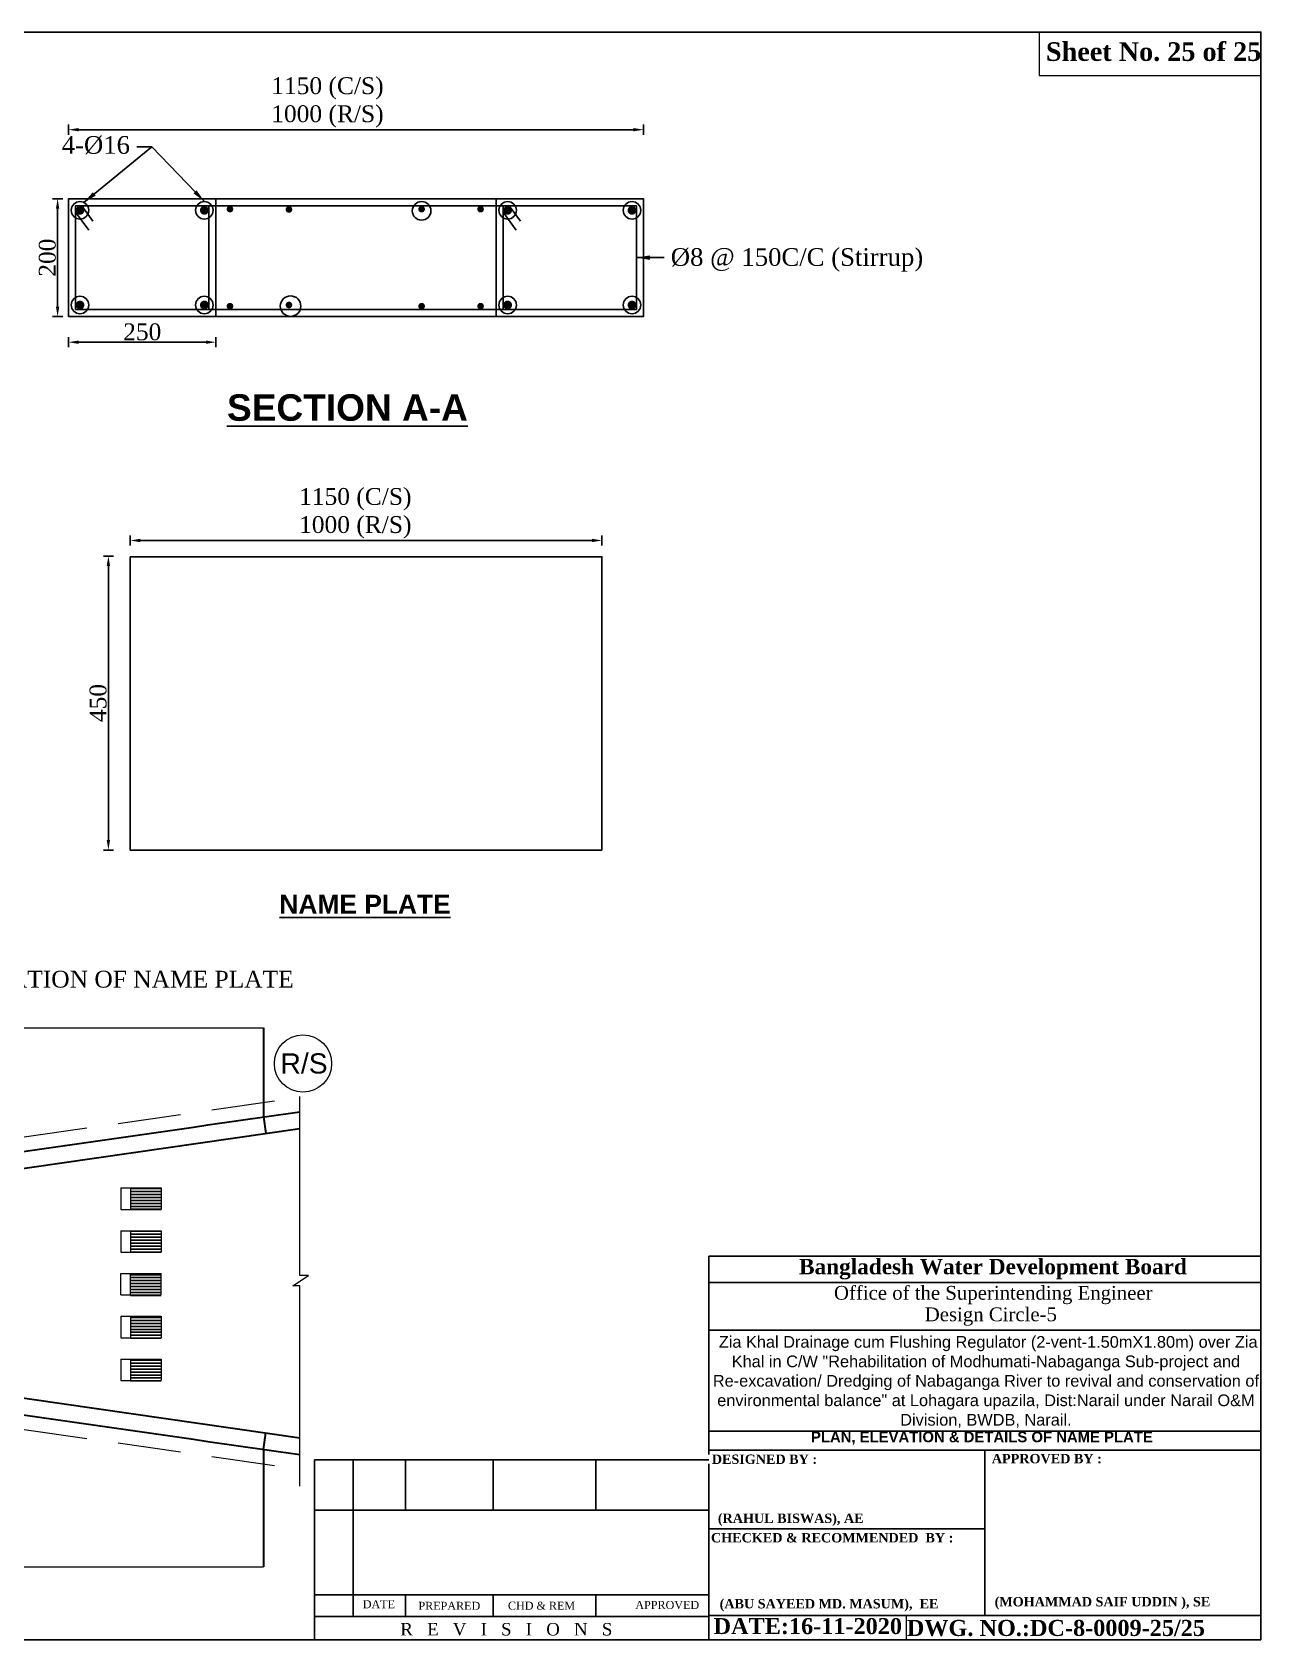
# Model space of a CAD drawing. Extents: x -358915 to 1258323, y -1667244 to -305611.
# Drawn here: x 1137903 to 1145196, y -1479586 to -1470041 of the extents above; entities that cross this region are included whole.
import ezdxf

# ---------------------------------------------------------------- set-up
doc = ezdxf.new("R2010")
doc.units = 0
doc.header["$LTSCALE"] = 300
doc.header["$MEASUREMENT"] = 0
for name, pattern in [('DASHED', [0.75, 0.5, -0.25]), ('DASHED2', [9.525, 6.35, -3.175]), ('HIDDEN', [0.375, 0.25, -0.125])]:
    doc.linetypes.add(name, pattern=pattern)
doc.layers.get('0').update_dxf_attribs({"linetype": 'CONTINUOUS'})
doc.layers.get('DEFPOINTS').update_dxf_attribs({"linetype": 'CONTINUOUS'})
doc.layers.add('Dim', color=7, linetype='CONTINUOUS', lineweight=9)
doc.layers.add('Dimension', color=8, linetype='CONTINUOUS', lineweight=18)
for name, color, linetype in [('DOTTED', 240, 'DASHED2'), ('HATCH-1', 8, 'CONTINUOUS'), ('LINE', 7, 'CONTINUOUS'), ('line1', 1, 'CONTINUOUS'), ('line5', 5, 'CONTINUOUS'), ('line6', 6, 'CONTINUOUS'), ('line7', 7, 'CONTINUOUS'), ('TEXT', 10, 'CONTINUOUS')]:
    doc.layers.add(name, color=color, linetype=linetype)
doc.styles.add('Arial', font='arial.ttf')
doc.styles.add('style1', font='times.ttf')
doc.styles.add('Times New Roman', font='times.ttf')
doc.dimstyles.new('dim', dxfattribs={"dimtxt": 20, "dimasz": 20, "dimexe": 20, "dimexo": 5, "dimgap": 10, "dimtad": 1, "dimdec": 0, "dimzin": 0, "dimdsep": 46, "dimtxsty": 'Standard', "dimcen": 0.09, "dimclrd": 256, "dimclre": 256, "dimclrt": 7, "dimadec": 0, "dimazin": 0, "dimtfac": 1, "dimtdec": 0, "dimtofl": 0, "dimtmove": 0, "dimatfit": 3, "dimfxl": 20, "dimfxlon": 1, "dimtolj": 1, "dimtzin": 0, "dimlwd": -1, "dimlwe": -1, "dimarcsym": 1})
picture_1 = doc.add_image_def('image2.jpg', size_in_pixel=(558, 347))
pattern_1 = [(180, (1036467.996, -1494853.332), (-3e-15, -17.64), [])]
pattern_2 = [(180, (1036467.996, -1494599.316), (-3e-15, -17.64), [])]

# ---------------------------------------------------------------- blocks, each defined once
blk = doc.blocks.new('*D1351')
at = {"layer": 'DEFPOINTS', "color": 0, "transparency": 16777216}
for p in [(1138485, -1473151.1), (1138355.5, -1474896.7), (1138485, -1474896.7)]:
    blk.add_point(p, dxfattribs=at)
at = {"layer": 'line5', "transparency": 16777216}
for p, q in [((1138385.5, -1473151.1), (1138325.5, -1473151.1)), ((1138355.5, -1473211.1), (1138355.5, -1474836.7)), ((1138385.5, -1474896.7), (1138325.5, -1474896.7))]:
    blk.add_line(p, q, dxfattribs=at)
for points in [[(1138345.5, -1473211.1), (1138365.5, -1473211.1), (1138355.5, -1473151.1)], [(1138345.5, -1474836.7), (1138365.5, -1474836.7), (1138355.5, -1474896.7)]]:
    blk.add_solid(points, dxfattribs=at)
at = {"layer": 'line5', "color": 7, "transparency": 16777216, "insert": (1138294.6, -1474023.9), "char_height": 100, "attachment_point": 5, "rotation": 90, "style": 'Times New Roman'}
blk.add_mtext('\\A1;450', dxfattribs=at)
blk = doc.blocks.new('*D1352')
at = {"layer": 'DEFPOINTS', "color": 0, "transparency": 16777216}
for p in [(1138119, -1471029.5), (1138054.1, -1471729.5), (1138119, -1471729.5)]:
    blk.add_point(p, dxfattribs=at)
at = {"layer": 'line5', "transparency": 16777216}
for p, q in [((1138084.1, -1471029.5), (1138024.1, -1471029.5)), ((1138054.1, -1471089.5), (1138054.1, -1471669.5)), ((1138084.1, -1471729.5), (1138024.1, -1471729.5))]:
    blk.add_line(p, q, dxfattribs=at)
for points in [[(1138044.1, -1471089.5), (1138064.1, -1471089.5), (1138054.1, -1471029.5)], [(1138044.1, -1471669.5), (1138064.1, -1471669.5), (1138054.1, -1471729.5)]]:
    blk.add_solid(points, dxfattribs=at)
at = {"layer": 'line5', "color": 7, "transparency": 16777216, "insert": (1137993.2, -1471379.5), "char_height": 100, "attachment_point": 5, "rotation": 90, "style": 'Times New Roman'}
blk.add_mtext('\\A1;200', dxfattribs=at)
blk = doc.blocks.new('*D1353')
at = {"layer": 'DEFPOINTS', "color": 0, "transparency": 16777216}
for p in [(1138119, -1471729.5), (1138994, -1471729.5), (1138994, -1471881.4)]:
    blk.add_point(p, dxfattribs=at)
at = {"layer": 'line5', "transparency": 16777216}
for p, q in [((1138119, -1471851.4), (1138119, -1471911.4)), ((1138179, -1471881.4), (1138934, -1471881.4)), ((1138994, -1471851.4), (1138994, -1471911.4))]:
    blk.add_line(p, q, dxfattribs=at)
for points in [[(1138179, -1471871.4), (1138179, -1471891.4), (1138119, -1471881.4)], [(1138934, -1471871.4), (1138934, -1471891.4), (1138994, -1471881.4)]]:
    blk.add_solid(points, dxfattribs=at)
at = {"layer": 'line5', "color": 7, "transparency": 16777216, "insert": (1138556.5, -1471820.6), "char_height": 100, "attachment_point": 5, "style": 'Times New Roman'}
blk.add_mtext('\\A1;250', dxfattribs=at)
blk = doc.blocks.new('*D1348')
at = {"layer": 'DEFPOINTS', "color": 0, "transparency": 16777216}
for p in [(1141531.5, -1470619.7), (1138119, -1471125.7), (1141531.5, -1471541)]:
    blk.add_point(p, dxfattribs=at)
at = {"layer": 'line5', "transparency": 16777216}
for p, q in [((1138119, -1470649.7), (1138119, -1470589.7)), ((1138179, -1470619.7), (1141471.5, -1470619.7)), ((1141531.5, -1470649.7), (1141531.5, -1470589.7))]:
    blk.add_line(p, q, dxfattribs=at)
for points in [[(1138179, -1470609.7), (1138179, -1470629.7), (1138119, -1470619.7)], [(1141471.5, -1470609.7), (1141471.5, -1470629.7), (1141531.5, -1470619.7)]]:
    blk.add_solid(points, dxfattribs=at)
at = {"layer": 'line5', "color": 7, "transparency": 16777216, "insert": (1139655.7, -1470458), "char_height": 100, "attachment_point": 5, "style": 'Times New Roman'}
blk.add_mtext('\\A1;1150 (C/S)\\P1000 (R/S)', dxfattribs=at)
blk = doc.blocks.new('*D1355')
at = {"layer": 'DEFPOINTS', "color": 0, "transparency": 16777216}
for p in [(1141285.4, -1473058.6), (1141285.4, -1473287.8), (1138485, -1473679.7)]:
    blk.add_point(p, dxfattribs=at)
at = {"layer": 'line5', "transparency": 16777216}
for p, q in [((1138485, -1473088.6), (1138485, -1473028.6)), ((1141285.4, -1473088.6), (1141285.4, -1473028.6)), ((1138545, -1473058.6), (1141225.4, -1473058.6))]:
    blk.add_line(p, q, dxfattribs=at)
for points in [[(1138545, -1473048.6), (1138545, -1473068.6), (1138485, -1473058.6)], [(1141225.4, -1473048.6), (1141225.4, -1473068.6), (1141285.4, -1473058.6)]]:
    blk.add_solid(points, dxfattribs=at)
at = {"layer": 'line5', "color": 7, "transparency": 16777216, "insert": (1139821, -1472897), "char_height": 100, "attachment_point": 5, "style": 'Times New Roman'}
blk.add_mtext('\\A1;1150 (C/S)\\P1000 (R/S)', dxfattribs=at)

msp = doc.modelspace()

# ---------------------------------------------------------------- hatches: boundary and pattern name
at = {"layer": 'HATCH-1', "ltscale": 2}
h = msp.add_hatch(dxfattribs=at)
h.set_pattern_fill('ANSI31', color=14, scale=141.12, angle=135, style=0)
h.set_pattern_definition(pattern_2)
h.paths.add_polyline_path([(1138486.2, -1477037), (1138669.7, -1477037), (1138669.7, -1476895.9), (1138486.2, -1476895.9)])
h = msp.add_hatch(dxfattribs=at)
h.set_pattern_fill('ANSI31', color=14, scale=141.12, angle=135, style=0)
h.set_pattern_definition(pattern_1)
h.paths.add_polyline_path([(1138486.2, -1477291.1), (1138669.7, -1477291.1), (1138669.7, -1477149.9), (1138486.2, -1477149.9)])
h = msp.add_hatch(dxfattribs=at)
h.set_pattern_fill('ANSI31', color=14, scale=141.12, angle=135, style=0)
h.set_pattern_definition(pattern_2)
h.paths.add_polyline_path([(1138486.2, -1477403.9), (1138669.7, -1477403.9), (1138669.7, -1477545), (1138486.2, -1477545)])
h = msp.add_hatch(dxfattribs=at)
h.set_pattern_fill('ANSI31', color=14, scale=141.12, angle=135, style=0)
h.set_pattern_definition(pattern_1)
h.paths.add_polyline_path([(1138486.2, -1477799), (1138669.7, -1477799), (1138669.7, -1477657.9), (1138486.2, -1477657.9)])
h = msp.add_hatch(dxfattribs=at)
h.set_pattern_fill('ANSI31', color=14, scale=141.12, angle=135, style=0)
h.set_pattern_definition([(180, (1036467.996, -1494595.208), (-3e-15, -17.64), [])])
h.paths.add_polyline_path([(1138486.2, -1478048.9), (1138669.7, -1478048.9), (1138669.7, -1477907.8), (1138486.2, -1477907.8)])

# ---------------------------------------------------------------- linework, layer by layer
at = {"layer": 'Dim', "ltscale": 50}
msp.add_circle((1139510.6, -1476164.3), 169.8, dxfattribs=at)
at = {"layer": 'Dimension', "color": 0, "lineweight": 13, "ltscale": 2}
for p, q in [((1138429.8, -1476903), (1138669.7, -1476903)), ((1138429.8, -1476903), (1138429.8, -1477030)), ((1138486.2, -1476903), (1138486.2, -1477030)), ((1138669.7, -1476903), (1138669.7, -1477030)), ((1138429.8, -1477030), (1138669.7, -1477030)), ((1138429.8, -1477157), (1138669.7, -1477157)), ((1138429.8, -1477157), (1138429.8, -1477284)), ((1138486.2, -1477157), (1138486.2, -1477284)), ((1138669.7, -1477157), (1138669.7, -1477284)), ((1138429.8, -1477284), (1138669.7, -1477284)), ((1138429.8, -1477537.9), (1138429.8, -1477410.9)), ((1138429.8, -1477410.9), (1138669.7, -1477410.9)), ((1138486.2, -1477537.9), (1138486.2, -1477410.9)), ((1138669.7, -1477537.9), (1138669.7, -1477410.9)), ((1138429.8, -1477537.9), (1138669.7, -1477537.9)), ((1138429.8, -1477664.9), (1138669.7, -1477664.9)), ((1138429.8, -1477664.9), (1138429.8, -1477791.9)), ((1138486.2, -1477664.9), (1138486.2, -1477791.9)), ((1138669.7, -1477664.9), (1138669.7, -1477791.9)), ((1138429.8, -1477791.9), (1138669.7, -1477791.9)), ((1138429.8, -1477918.9), (1138669.7, -1477918.9)), ((1138429.8, -1477918.9), (1138429.8, -1478046)), ((1138486.2, -1477918.9), (1138486.2, -1478046)), ((1138669.7, -1477918.9), (1138669.7, -1478046)), ((1138429.8, -1478046), (1138669.7, -1478046))]:
    msp.add_line(p, q, dxfattribs=at)
at = {"layer": 'Dimension', "color": 5, "lineweight": 18, "ltscale": 2, "elevation": 0}
for points in [[(1133013.8, -1475951.1), (1135692.4, -1475951.1), (1135692.3, -1476046), (1135821.9, -1475861.1), (1135821.9, -1475951.5), (1139276.4, -1475951.5)], [(1139492.7, -1478672.9), (1139492.7, -1477484), (1139451, -1477484), (1139543.4, -1477422), (1139491.5, -1477422), (1139491.5, -1476359.8)], [(1132985.3, -1479152.5), (1135692.4, -1479152.5), (1135692.3, -1479057.7), (1135821.9, -1479242.6), (1135821.9, -1479152.2), (1139276.4, -1479152.2)]]:
    msp.add_lwpolyline(points, dxfattribs=at)
at = {"layer": 'Dimension', "color": 0, "lineweight": 30, "ltscale": 2}
for points in [[(1139276.4, -1475951.5), (1139276.4, -1476481.4)], [(1137027, -1476889.6), (1137027, -1476692.1), (1136900.1, -1476692.1), (1136900.1, -1476607.5), (1137154.1, -1476607.5), (1137432.5, -1476746.6), (1138014.8, -1476662.9), (1138098.7, -1476650.8), (1138861.6, -1476541.1), (1138945.4, -1476529), (1139491.5, -1476450.5)], [(1137281.4, -1476868), (1139491.5, -1476550.2)], [(1139276.4, -1476481.4), (1139290.5, -1476579.1)], [(1137281.4, -1478068.4), (1139492.7, -1478386.5)], [(1139276.4, -1478455), (1139290.5, -1478357.4)], [(1139276.4, -1478455), (1139276.4, -1479152.2)]]:
    msp.add_lwpolyline(points, dxfattribs=at)
at = {"layer": 'Dimension', "color": 0, "lineweight": 30, "ltscale": 2, "elevation": 0}
msp.add_lwpolyline([(1137027, -1478046.8), (1137027, -1478244.4), (1136900.1, -1478244.4), (1136900.1, -1478329), (1137154.1, -1478329), (1137432.5, -1478189.8), (1138014.8, -1478273.6), (1138098.7, -1478285.7), (1138861.6, -1478395.4), (1138945.4, -1478407.4), (1139492.7, -1478486.1)], dxfattribs=at)
at = {"layer": 'DOTTED', "color": 0, "linetype": 'HIDDEN', "lineweight": 20, "ltscale": 5}
msp.add_lwpolyline([(1137299.6, -1476680.2), (1139491.5, -1476365)], dxfattribs=at)
at = {"layer": 'DOTTED', "color": 0, "linetype": 'HIDDEN', "lineweight": 20, "ltscale": 5, "elevation": 0}
msp.add_lwpolyline([(1137299.6, -1478256.3), (1139492.9, -1478571.7)], dxfattribs=at)
at = {"layer": 'LINE'}
for p, q in [((1141919.6, -1477308), (1145196.5, -1477308)), ((1141919.6, -1477308), (1141919.6, -1478486.3)), ((1141919.6, -1477463.4), (1145196.5, -1477463.4)), ((1141919.6, -1477747.1), (1145196.5, -1477747.1)), ((1141919.6, -1478347.7), (1145196.5, -1478347.7)), ((1141919.6, -1478460.2), (1145196.5, -1478460.2)), ((1143558, -1478460.2), (1143558, -1479440.6)), ((1139579.1, -1478516.5), (1141853, -1478516.5)), ((1139579.1, -1478516.5), (1139579.1, -1479586)), ((1139741, -1478516.5), (1141919.6, -1478516.5)), ((1139808.8, -1478516.5), (1139808.8, -1479447.8)), ((1139808.8, -1478516.5), (1139808.8, -1479447.8)), ((1139808.8, -1478516.5), (1139808.8, -1479447.8)), ((1139808.8, -1478516.5), (1139808.8, -1479447.8)), ((1140118.3, -1478516.5), (1140118.3, -1478815.2)), ((1140639.9, -1478815.2), (1140639.9, -1478516.5)), ((1141249.8, -1478815.2), (1141249.8, -1478516.5)), ((1141919.6, -1479586), (1141919.6, -1478541.3)), ((1139579.1, -1478815.2), (1141853, -1478815.2)), ((1139741, -1478815.2), (1141919.6, -1478815.2)), ((1141919.6, -1478926.1), (1143558, -1478926.1)), ((1139579.1, -1479318), (1141853, -1479318)), ((1139741, -1479318), (1141919.6, -1479318)), ((1139741, -1479318), (1141853, -1479318)), ((1139741, -1479318), (1141853, -1479318)), ((1140118.3, -1479318), (1140118.3, -1479447.8)), ((1140639.9, -1479447.8), (1140639.9, -1479318)), ((1141249.8, -1479447.8), (1141249.8, -1479318)), ((1139579.1, -1479447.8), (1141853, -1479447.8)), ((1139741, -1479447.8), (1141919.6, -1479447.8)), ((1139741, -1479447.8), (1141853, -1479447.8)), ((1139741, -1479447.8), (1141853, -1479447.8)), ((1141919.6, -1479440.6), (1145196.5, -1479440.6)), ((1142534.4, -1479440.6), (1145196.5, -1479440.6)), ((1142534.4, -1479440.6), (1145196.5, -1479440.6)), ((1142534.4, -1479440.6), (1145196.5, -1479440.6))]:
    msp.add_line(p, q, dxfattribs=at)
at = {"layer": 'LINE', "color": 7, "lineweight": 9}
for p, q in [((1143090.8, -1479440.6), (1143090.8, -1479586)), ((1142028.6, -1479586), (1139455.9, -1479586)), ((1145196.5, -1479586), (1142028.6, -1479586)), ((1144520.5, -1479586), (1144742, -1479586))]:
    msp.add_line(p, q, dxfattribs=at)
at = {"layer": 'LINE'}
msp.add_lwpolyline([(1145196.5, -1479586), (1131697.9, -1479586), (1131697.9, -1470040.6), (1145196.5, -1470040.6)], close=True, dxfattribs=at)
at = {"layer": 'LINE', "lineweight": 9}
msp.add_lwpolyline([(1145196.5, -1470040.6), (1143881.2, -1470040.6), (1143881.2, -1470298.6), (1145196.5, -1470298.6)], close=True, dxfattribs=at)
at = {"layer": 'LINE', "color": 3, "ltscale": 0.5}
msp.add_lwpolyline([(1138485, -1473155.2), (1141285.4, -1473155.2), (1141285.4, -1474896.7), (1138485, -1474896.7)], close=True, dxfattribs=at)
at = {"layer": 'line1'}
for p, q in [((1138952, -1471687.5), (1138952, -1471071.5)), ((1140698.5, -1471071.5), (1140698.5, -1471687.5))]:
    msp.add_line(p, q, dxfattribs=at)
for points, const_width in [([(1138173.5, -1471098.3, 1), (1138199.7, -1471098.3, 1)], 26.2), ([(1138912, -1471098.3, 1), (1138938.3, -1471098.3, 1)], 26.2), ([(1139067.4, -1471091.6, 1), (1139087.1, -1471091.6, 1)], 19.7), ([(1139067.4, -1471091.6, 1), (1139087.1, -1471091.6, 1)], 19.7), ([(1139417.4, -1471093.3, 1), (1139437.1, -1471093.3, 1)], 19.7), ([(1140204.9, -1471091.6, 1), (1140224.6, -1471091.6, 1)], 19.7), ([(1140554.9, -1471091.6, 1), (1140574.6, -1471091.6, 1)], 19.7), ([(1140738.5, -1471098.3, -1), (1140712.2, -1471098.3, -1)], 26.2), ([(1141477, -1471098.3, -1), (1141450.8, -1471098.3, -1)], 26.2), ([(1138173.5, -1471660.7, -1), (1138199.7, -1471660.7, -1)], 26.2), ([(1138912, -1471660.7, -1), (1138938.3, -1471660.7, -1)], 26.2), ([(1139067.4, -1471667.4, -1), (1139087.1, -1471667.4, -1)], 19.7), ([(1139067.4, -1471667.4, -1), (1139087.1, -1471667.4, -1)], 19.7), ([(1139417.4, -1471660.4, -1), (1139437.1, -1471660.4, -1)], 19.7), ([(1140204.9, -1471667.4, -1), (1140224.6, -1471667.4, -1)], 19.7), ([(1140554.9, -1471667.4, -1), (1140574.6, -1471667.4, -1)], 19.7), ([(1140738.5, -1471660.7, 1), (1140712.2, -1471660.7, 1)], 26.2), ([(1141477, -1471660.7, 1), (1141450.8, -1471660.7, 1)], 26.2)]:
    msp.add_lwpolyline(points, format="xyb", close=True, dxfattribs=dict(at, const_width=const_width))
msp.add_lwpolyline([(1138161, -1471687.5), (1141489.5, -1471687.5), (1141489.5, -1471071.5), (1138161, -1471071.5)], close=True, dxfattribs=at)
for points in [[(1138161, -1471071.5), (1138197.4, -1471071.5), (1138263.9, -1471162.2)], [(1138197.4, -1471071.5), (1138161, -1471071.5), (1138161, -1471109.7), (1138239.4, -1471216.4)], [(1140698.5, -1471071.5), (1140734.9, -1471071.5), (1140801.4, -1471162.2)], [(1140734.9, -1471071.5), (1140698.5, -1471071.5), (1140698.5, -1471109.7), (1140776.9, -1471216.4)]]:
    msp.add_lwpolyline(points, dxfattribs=at)
at = {"layer": 'line5'}
for centre, radius in [((1138186.6, -1471098.3), 52), ((1138925.1, -1471098.3), 52), ((1140214.7, -1471101.4), 55.2), ((1140725.4, -1471098.3), 52), ((1141463.9, -1471098.3), 52), ((1138186.6, -1471660.7), 52), ((1138925.1, -1471660.7), 52), ((1139437, -1471667.3), 61), ((1140725.4, -1471660.7), 52), ((1141463.9, -1471660.7), 52)]:
    msp.add_circle(centre, radius, dxfattribs=at)
at = {"layer": 'line7', "linetype": 'DASHED', "ltscale": 20}
for p, q in [((1138994, -1471729.5), (1138994, -1471029.5)), ((1140656.5, -1471029.5), (1140656.5, -1471729.5))]:
    msp.add_line(p, q, dxfattribs=at)
at = {"layer": 'line7'}
msp.add_lwpolyline([(1138119, -1471729.5), (1141531.5, -1471729.5), (1141531.5, -1471029.5), (1138119, -1471029.5)], close=True, dxfattribs=at)

# ---------------------------------------------------------------- texts
at = {"color": 7, "insert": (1137462.6, -1475714.9), "char_height": 100, "attachment_point": 7, "style": 'style1'}
msp.add_mtext('\\A1;LOCATION OF NAME PLATE', dxfattribs=at)
at = {"layer": 'LINE', "color": 7, "lineweight": 9}
for s, insert, char_height, width, attachment_point in [('{\\fTimes New Roman|b1|i0|c0|p18;Sheet No. 25 of 25}', (1143920.8, -1470100.6), 110.77, 3978.828, 1), ('{\\fTimes New Roman|b1|i0|c0|p18;Bangladesh Water Development Board}', (1142455.5, -1477324.2), 91.293, 3279.205, 1), ('{\\fTimes New Roman|b0|i0|c0|p18;Office of the Superintending Engineer}', (1142662.5, -1477484.7), 81.698, 2934.574, 1), ('{\\fTimes New Roman|b0|i0|c0|p18;Design Circle-5}', (1143201.4, -1477612.5), 81.698, 2934.574, 1), ('\\A1;{\\fArial|b0|i0|c0|p34; Zia Khal Drainage cum Flushing Regulator (2-vent-1.50mX1.80m) over Zia Khal in\\A0;\\C256; C/W "Rehabilitatio\\A1;\\C7;n of Modhumati-Nabaganga Sub-project and Re-excavation/ Dredging of\\C256; Nabaganga River to revival and conservation of environmental balance" at Lohagara upazila, Dist:Narail under Narail O&M Division, BWDB, Narail.}', (1143564.5, -1478326.9), 69.355, 3291.977, 8), ('{\\fArial|b1|i0|c0|p34;\\C0;PLAN, ELEVATION & DETAILS OF NAME PLATE\\P }', (1143540.5, -1478532.3), 63.153, 3102.169, 8)]:
    msp.add_mtext(s, dxfattribs=dict(at, insert=insert, char_height=char_height, width=width, attachment_point=attachment_point))
at = {"layer": 'LINE', "color": 7, "lineweight": 9, "attachment_point": 1}
for s, insert, char_height in [('{\\fTimes New Roman|b1|i0|c0|p18;DESIGNED BY :}', (1141937.2, -1478485.7), 55.577), ('{\\fTimes New Roman|b1|i0|c0|p18;APPROVED BY :}', (1143599.6, -1478482.1), 55.577), ('{\\fTimes New Roman|b1|i0|c0|p18;\\C0;(RAHUL BISWAS), AE}', (1141973.2, -1478836.3), 55.577), ('{\\fTimes New Roman|b1|i0|c0|p18;CHECKED & RECOMMENDED  BY :}', (1141932.6, -1478951.9), 55.577), ('{\\fTimes New Roman|b1|i0|c0|p18;\\C0;(ABU SAYEED MD. MASUM),  EE  }', (1141983.8, -1479343.7), 55.577), ('{\\fTimes New Roman|b1|i0|c0|p18;\\C0;(MOHAMMAD SAIF UDDIN ), SE}', (1143616.3, -1479331.8), 55.577), ('{\\fTimes New Roman|b0|i0|c0|p18;DATE }', (1139865.5, -1479350.8), 47.518), ('{\\fTimes New Roman|b0|i0|c0|p18;PREPARED\\fTimes New Roman|b1|i0|c0|p18; }', (1140195.9, -1479360.1), 47.518), ('{\\fTimes New Roman|b0|i0|c0|p18;CHD & REM }', (1140727.3, -1479359.1), 47.518), ('{\\fTimes New Roman|b0|i0|c0|p18;APPROVED}', (1141483.4, -1479355), 47.518), ('{\\fTimes New Roman|b0|i0|c0|p18;R   E   V   I   S   I   O   N   S}', (1140088.4, -1479485.8), 74.247), ('{\\fTimes New Roman|b1|i0|c0|p18;DATE:16-11-2020}', (1141947.8, -1479456.8), 95.227), ('{\\fTimes New Roman|b0|i0|c0|p18; \\fTimes New Roman|b1|i0|c0|p18;DWG. NO.:DC-8-0009-25/25}', (1143058.9, -1479467.6), 95.227)]:
    msp.add_mtext(s, dxfattribs=dict(at, insert=insert, char_height=char_height))
at = {"layer": 'line5', "char_height": 105, "width": 2255.625, "attachment_point": 1}
for s, insert in [('{\\fTimes New Roman|b0|i0|c0|p18;\\C0;4-%%C16}', (1138078.3, -1470657.6)), ('{\\fTimes New Roman|b0|i0|c0|p18;\\C0;%%C8 @ 150C/C (Stirrup)}', (1141693.8, -1471323.2))]:
    msp.add_mtext(s, dxfattribs=dict(at, insert=insert))
at = {"layer": 'line6', "attachment_point": 1}
for s, width, insert, char_height in [('{\\fArial|b1|i0|c0|p34;\\LSECTION A-A}', 1846.33, (1139059.4, -1472190.6), 157.5), ('{\\fArial|b1|i0|c0|p34;\\LNAME PLATE}', 2008.445, (1139370.3, -1475162.2), 112)]:
    msp.add_mtext_dynamic_manual_height_columns(s, width=width, gutter_width=1, heights=[0], dxfattribs=dict(at, insert=insert, char_height=char_height))
at = {"layer": 'TEXT', "color": 1, "insert": (1139631.3, -1476164.5, 0), "char_height": 120.02, "width": 228.995, "attachment_point": 6, "style": 'Arial'}
msp.add_mtext('\\pxqc;R/S', dxfattribs=at)

# ---------------------------------------------------------------- dimensions: what is measured, and where the dimension line sits
at = {"layer": 'line5'}
for base, p1, p2, picture, middle in [((1141531.5, -1470619.7), (1138119, -1471125.7), (1141531.5, -1471541), '*D1348', (1139655.7, -1470619.7)), ((1141285.4, -1473058.6), (1138485, -1473679.7), (1141285.4, -1473287.8), '*D1355', (1139821, -1473058.6))]:
    dim = msp.add_linear_dim(base=base, p1=p1, p2=p2, text='1150 (C/S)\\P1000 (R/S)', dimstyle='dim', override={"dimtxt": 100, "dimasz": 60, "dimexe": 30, "dimtxsty": 'Times New Roman', "dimfxl": 30}, dxfattribs=at)
    dim.commit()
    dim.dimension.update_dxf_attribs({"geometry": picture, "text_midpoint": middle, "dimtype": 160})
for base, p1, p2, text, picture, middle in [((1138054.1, -1471729.5), (1138119, -1471029.5), (1138119, -1471729.5), '200', '*D1352', (1137993.2, -1471379.5)), ((1138355.5, -1474896.7), (1138485, -1473151.1), (1138485, -1474896.7), '450', '*D1351', (1138294.6, -1474023.9))]:
    dim = msp.add_linear_dim(base=base, p1=p1, p2=p2, angle=90, text=text, dimstyle='dim', override={"dimtxt": 100, "dimasz": 60, "dimexe": 30, "dimtxsty": 'Times New Roman', "dimfxl": 30}, dxfattribs=at)
    dim.commit()
    dim.dimension.update_dxf_attribs({"geometry": picture, "text_midpoint": middle})
dim = msp.add_linear_dim(base=(1138994, -1471881.4), p1=(1138119, -1471729.5), p2=(1138994, -1471729.5), text='250', dimstyle='dim', override={"dimtxt": 100, "dimasz": 60, "dimexe": 30, "dimtxsty": 'Times New Roman', "dimfxl": 30}, dxfattribs=at)
dim.commit()
dim.dimension.update_dxf_attribs({"geometry": '*D1353', "text_midpoint": (1138556.5, -1471820.6)})

# ---------------------------------------------------------------- pictures from other files: only their frames are drawn
at = {"layer": 'LINE', "color": 3, "ltscale": 0.5}
image = msp.add_image(picture_1, insert=(1138485, -1474896.7), size_in_units=(2800.5, 1741.5), dxfattribs=at)
image.dxf.flags = 7

# ---------------------------------------------------------------- leaders
at = {"layer": 'line5'}
for points in [[(1138209.8, -1471051.7), (1138613.9, -1470721.2)], [(1138925.1, -1471046.3), (1138613.9, -1470721.2), (1138524.7, -1470721.2)], [(1141489.5, -1471379.5), (1141655.4, -1471379.5)]]:
    msp.add_leader(points, dimstyle='dim', override={"dimasz": 80, "dimtad": 0}, dxfattribs=at)

doc.saveas('drawing.dxf')
